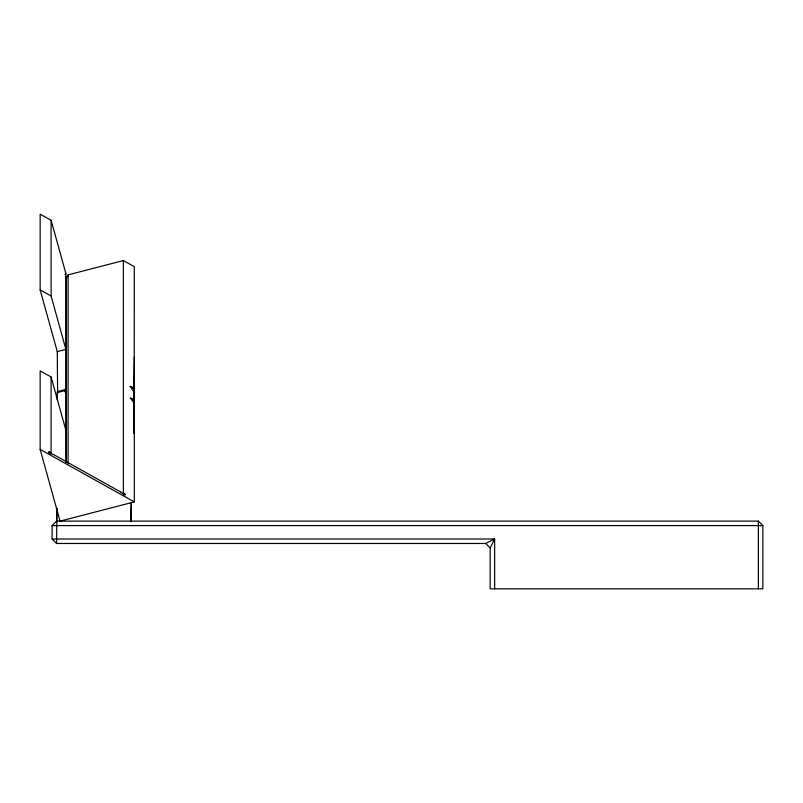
<?xml version="1.0" encoding="UTF-8"?>
<svg xmlns="http://www.w3.org/2000/svg" width="803" height="803" viewBox="0 0 803 803"><rect width="100%" height="100%" fill="white"/><g stroke="black" fill="none" stroke-linecap="round" stroke-linejoin="round"><path stroke-width="1.2" d="M134.312 357.235L133.699 400.978M134.312 401.691L133.94 414.569M134.262 393.099L134.312 390.188L130.056 386.634M134.211 395.237L134.312 266.666L123.361 260.563L68.094 274.867A1.787 1.726 0 0 1 65.394 276.764M131.24 503.481L130.839 521.127L131.351 502.477M134.021 400.667L134.201 393.721M133.71 413.756L134.111 399.171M134.101 408.757L134.312 390.188A4.186 1.044 -15.5 0 1 132.625 390.559M56.963 508.219L56.571 543.47L485.705 543.47L494.648 539.004L494.648 588.84M134.061 412.471L133.689 425.209M56.571 543.47L52.105 539.004L52.105 525.594L56.571 521.127L57.033 508.51M133.689 433.469L134.272 420.17L134.312 420.872M64.591 391.774L65.284 390.629A1.777 1.726 0.3 0 1 65.896 390.298L65.906 462.317M56.571 521.127L758.383 521.127L762.85 525.594L762.85 588.84L490.171 588.84L490.171 547.947L494.648 539.004L52.105 539.004M57.274 351.614L65.906 349.385L51.101 295.996L51.101 220.263L40.15 214.16L40.15 289.893L57.274 351.614L57.615 393.028M57.274 391.643L65.906 389.415L65.906 273.642L51.101 220.263M57.274 400.075L57.274 392.567L65.906 390.338M130.297 398.358L134.312 401.681L134.312 501.905L60.054 521.127L40.15 449.389L40.15 370.876L51.101 376.978L65.906 430.368M51.101 453.645L49.465 453.755L48.913 451.989M125.459 494.789L123.361 493.945L123.792 495.2M130.317 386.243L134.312 387.909A4.758 1.184 -15.5 0 0 131.401 389.033M130.568 397.957L134.312 399.543A4.487 1.124 -15.5 0 0 132.093 400.346M52.105 525.594L762.85 525.594M53.088 454.478L51.251 453.725M49.425 451.948L50.73 452.521M40.15 289.893L51.101 295.996M53.289 454.398L121.173 492.259M40.15 449.389L134.312 501.905M485.705 543.47L490.171 547.947M125.509 494.588L125.278 494.317A2.67 0.602 30.9 0 0 123.913 493.343A3.523 0.793 30.9 0 0 123.361 493.022L123.361 260.563M57.595 393.59L57.274 392.567M123.361 493.022L123.823 495.08M64.591 391.412L65.324 389.676A1.787 1.767 22.8 0 1 65.906 389.395M758.383 521.127L758.383 588.84M68.094 274.867L68.094 463.732M66.368 277.045L66.368 462.367M51.101 376.978L51.101 452.721M134.312 401.681A3.824 0.954 -15.5 0 1 132.636 402.042M64.852 274.405A1.787 1.726 0 0 1 65.906 273.642M51.051 453.554A2.289 0.512 30.9 0 1 48.812 451.979M123.311 493.835A2.299 0.512 30.9 0 1 121.123 492.339"/></g></svg>
